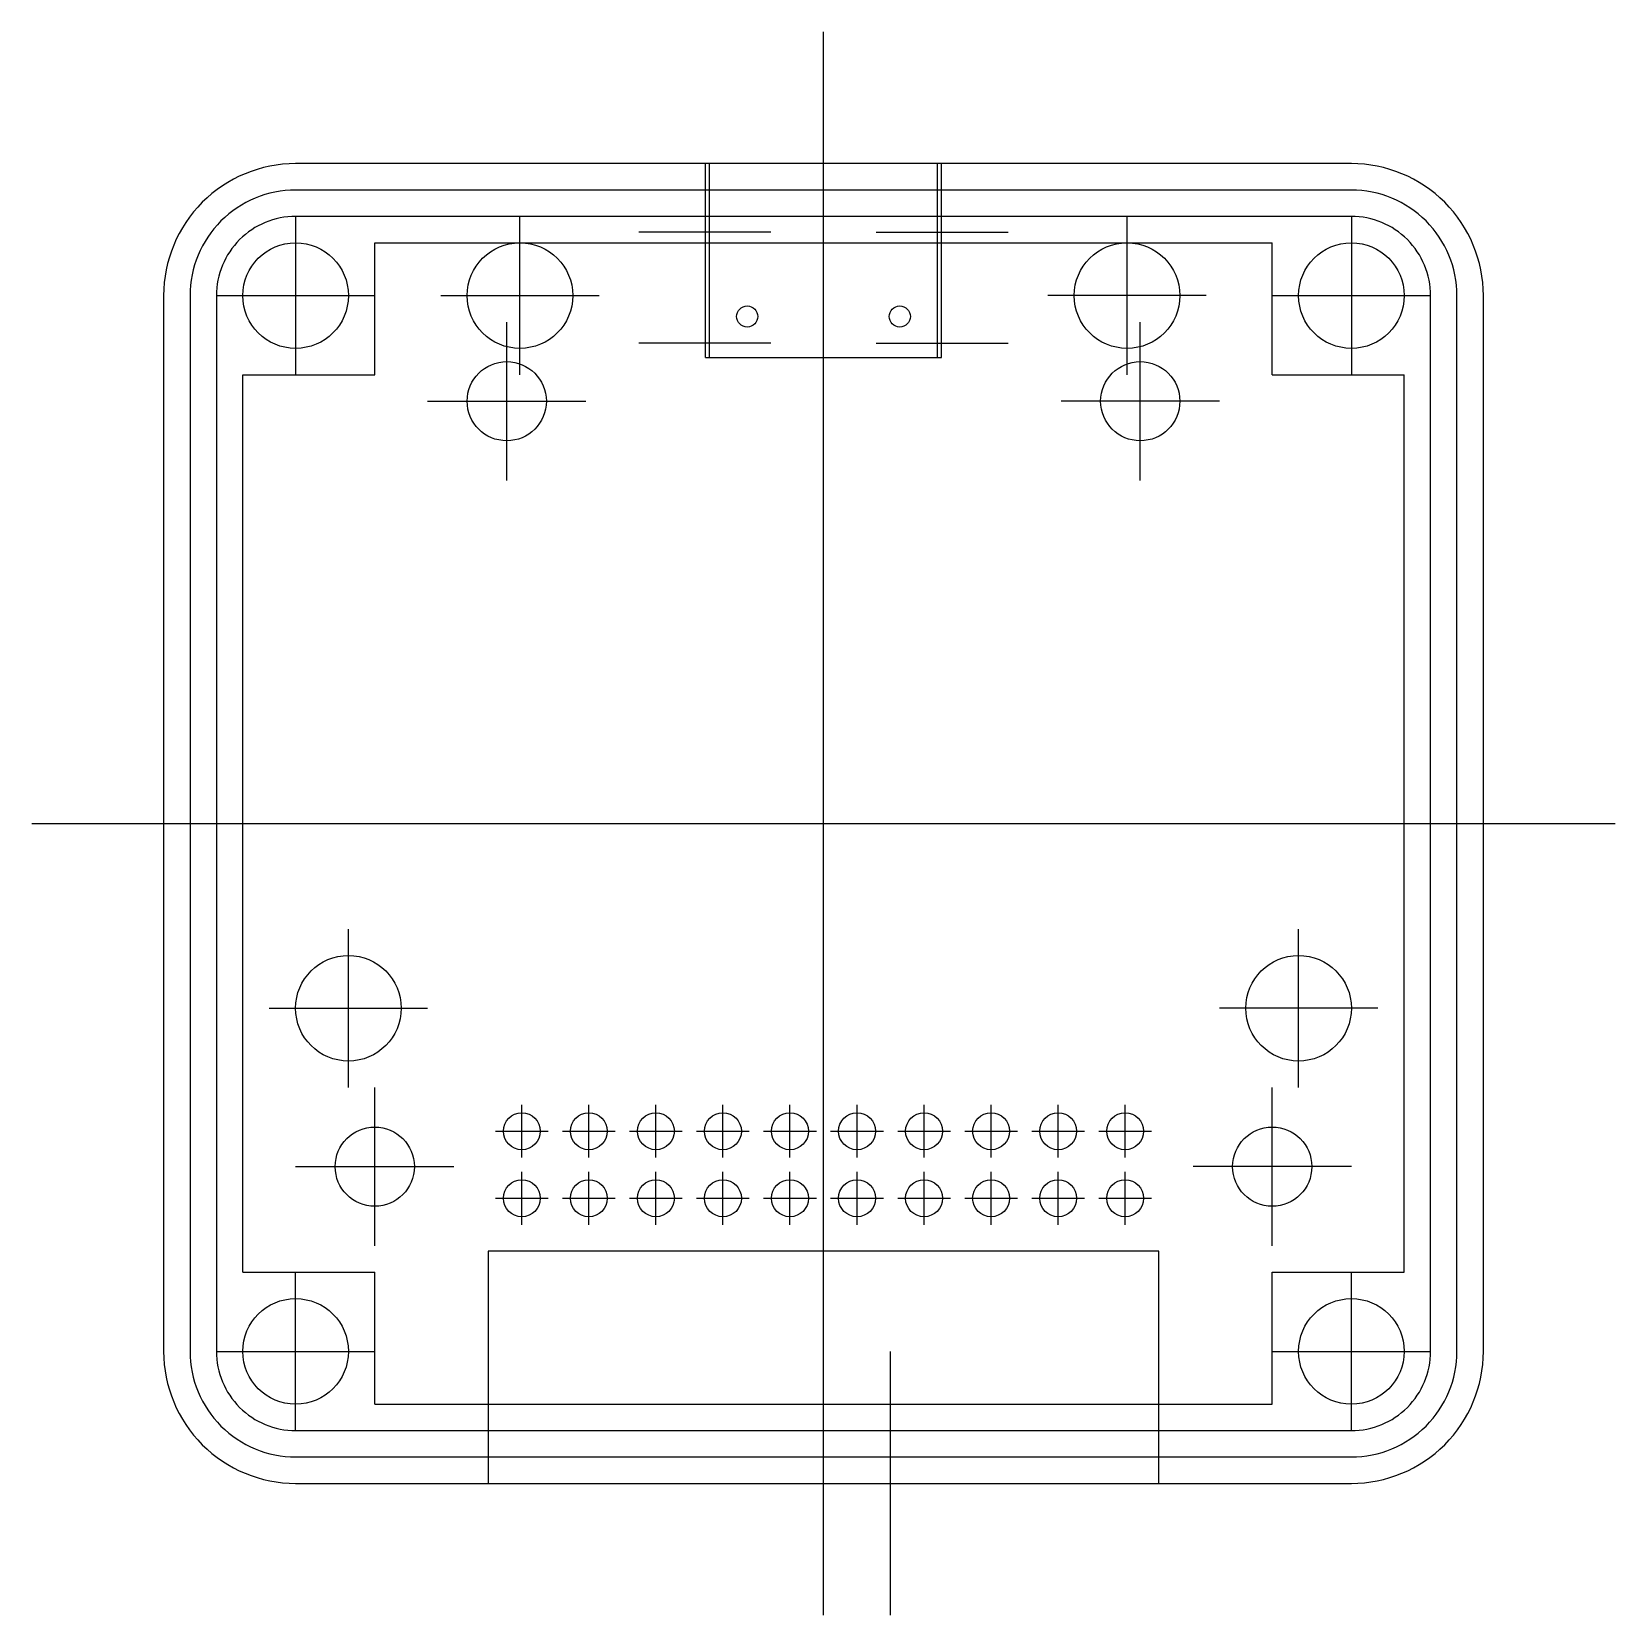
# Model space of a CAD drawing. Extents: x 5 to 65, y 5 to 65.
import ezdxf

# ---------------------------------------------------------------- set-up
doc = ezdxf.new("R2010")
doc.units = 0
doc.layers.get('0').update_dxf_attribs({"linetype": 'CONTINUOUS', "lineweight": 25})

msp = doc.modelspace()

# ---------------------------------------------------------------- linework, layer by layer
for p, q in [((35, 5), (35, 65)), ((30.53, 52.65), (30.53, 60)), ((39.47, 52.65), (39.47, 60)), ((15, 58), (15, 52)), ((55, 58), (55, 52)), ((33, 57.4), (28, 57.4)), ((37, 57.4), (42, 57.4)), ((12, 55), (18, 55)), ((52, 55), (58, 55)), ((23, 48), (23, 54)), ((47, 48), (47, 54)), ((33, 53.2), (28, 53.2)), ((37, 53.2), (42, 53.2)), ((30.53, 52.65), (39.47, 52.65)), ((5, 35), (65, 35)), ((15, 12), (15, 18)), ((55, 12), (55, 18)), ((12, 15), (18, 15)), ((37.54, 5), (37.54, 15)), ((52, 15), (58, 15))]:
    msp.add_line(p, q)
at = {"linetype": 'CONTINUOUS', "lineweight": 25}
for p, q in [((30.68, 52.65), (30.68, 60)), ((39.32, 52.65), (39.32, 60)), ((23.5, 52), (23.5, 58)), ((46.5, 52), (46.5, 58)), ((18, 52), (18, 57)), ((18, 57), (52, 57)), ((52, 52), (52, 57)), ((20.5, 55), (26.5, 55)), ((49.5, 55), (43.5, 55)), ((13, 52), (18, 52)), ((13, 18), (13, 52)), ((52, 52), (57, 52)), ((57, 18), (57, 52)), ((20, 51), (26, 51)), ((50, 51), (44, 51)), ((17, 25), (17, 31)), ((53, 25), (53, 31)), ((14, 28), (20, 28)), ((56, 28), (50, 28)), ((18, 19), (18, 25)), ((52, 19), (52, 25)), ((23.57, 22.34), (23.57, 24.34)), ((26.11, 22.34), (26.11, 24.34)), ((28.65, 22.34), (28.65, 24.34)), ((31.19, 22.34), (31.19, 24.34)), ((33.73, 22.34), (33.73, 24.34)), ((36.27, 22.34), (36.27, 24.34)), ((38.81, 22.34), (38.81, 24.34)), ((41.35, 22.34), (41.35, 24.34)), ((43.89, 22.34), (43.89, 24.34)), ((46.43, 22.34), (46.43, 24.34)), ((22.57, 23.34), (24.57, 23.34)), ((25.11, 23.34), (27.11, 23.34)), ((27.65, 23.34), (29.65, 23.34)), ((30.19, 23.34), (32.19, 23.34)), ((32.73, 23.34), (34.73, 23.34)), ((35.27, 23.34), (37.27, 23.34)), ((37.81, 23.34), (39.81, 23.34)), ((40.35, 23.34), (42.35, 23.34)), ((42.89, 23.34), (44.89, 23.34)), ((45.43, 23.34), (47.43, 23.34)), ((15, 22), (21, 22)), ((23.57, 19.8), (23.57, 21.8)), ((26.11, 19.8), (26.11, 21.8)), ((28.65, 19.8), (28.65, 21.8)), ((31.19, 19.8), (31.19, 21.8)), ((33.73, 19.8), (33.73, 21.8)), ((36.27, 19.8), (36.27, 21.8)), ((38.81, 19.8), (38.81, 21.8)), ((41.35, 19.8), (41.35, 21.8)), ((43.89, 19.8), (43.89, 21.8)), ((46.43, 19.8), (46.43, 21.8)), ((55, 22), (49, 22)), ((22.57, 20.8), (24.57, 20.8)), ((25.11, 20.8), (27.11, 20.8)), ((27.65, 20.8), (29.65, 20.8)), ((30.19, 20.8), (32.19, 20.8)), ((32.73, 20.8), (34.73, 20.8)), ((35.27, 20.8), (37.27, 20.8)), ((37.81, 20.8), (39.81, 20.8)), ((40.35, 20.8), (42.35, 20.8)), ((42.89, 20.8), (44.89, 20.8)), ((45.43, 20.8), (47.43, 20.8)), ((13, 18), (18, 18)), ((18, 13), (18, 18)), ((52, 18), (57, 18)), ((52, 13), (52, 18)), ((18, 13), (52, 13))]:
    msp.add_line(p, q, dxfattribs=at)
at = {"color": 7, "linetype": 'CONTINUOUS', "lineweight": 25}
for p, q in [((22.3, 18.8), (22.3, 10)), ((47.7, 10), (47.7, 18.8))]:
    msp.add_line(p, q, dxfattribs=at)
for points in [[(15, 10), (55, 10, 0.414214), (60, 15), (60, 55, 0.414214), (55, 60), (15, 60, 0.414214), (10, 55), (10, 15, 0.414214)], [(15, 11), (55, 11, 0.414214), (59, 15), (59, 55, 0.414214), (55, 59), (15, 59, 0.414214), (11, 55), (11, 15, 0.414214)], [(15, 12), (55, 12, 0.414214), (58, 15), (58, 55, 0.414214), (55, 58), (15, 58, 0.414214), (12, 55), (12, 15, 0.414214)]]:
    msp.add_lwpolyline(points, format="xyb", close=True)
msp.add_lwpolyline([(22.3, 10), (47.7, 10), (47.7, 18.8), (22.3, 18.8)], close=True)
for centre, radius in [((15, 55), 2), ((23.5, 55), 2), ((46.5, 55), 2), ((55, 55), 2), ((32.11, 54.21), 0.4), ((37.89, 54.21), 0.4), ((23, 51), 1.5), ((47, 51), 1.5), ((17, 28), 2), ((53, 28), 2), ((23.57, 23.34), 0.7), ((26.11, 23.34), 0.7), ((28.65, 23.34), 0.7), ((31.19, 23.34), 0.7), ((33.73, 23.34), 0.7), ((36.27, 23.34), 0.7), ((38.81, 23.34), 0.7), ((41.35, 23.34), 0.7), ((43.89, 23.34), 0.7), ((46.43, 23.34), 0.7), ((18, 22), 1.5), ((52, 22), 1.5), ((23.57, 20.8), 0.7), ((26.11, 20.8), 0.7), ((28.65, 20.8), 0.7), ((31.19, 20.8), 0.7), ((33.73, 20.8), 0.7), ((36.27, 20.8), 0.7), ((38.81, 20.8), 0.7), ((41.35, 20.8), 0.7), ((43.89, 20.8), 0.7), ((46.43, 20.8), 0.7), ((15, 15), 2), ((55, 15), 2)]:
    msp.add_circle(centre, radius)

doc.saveas('drawing.dxf')
